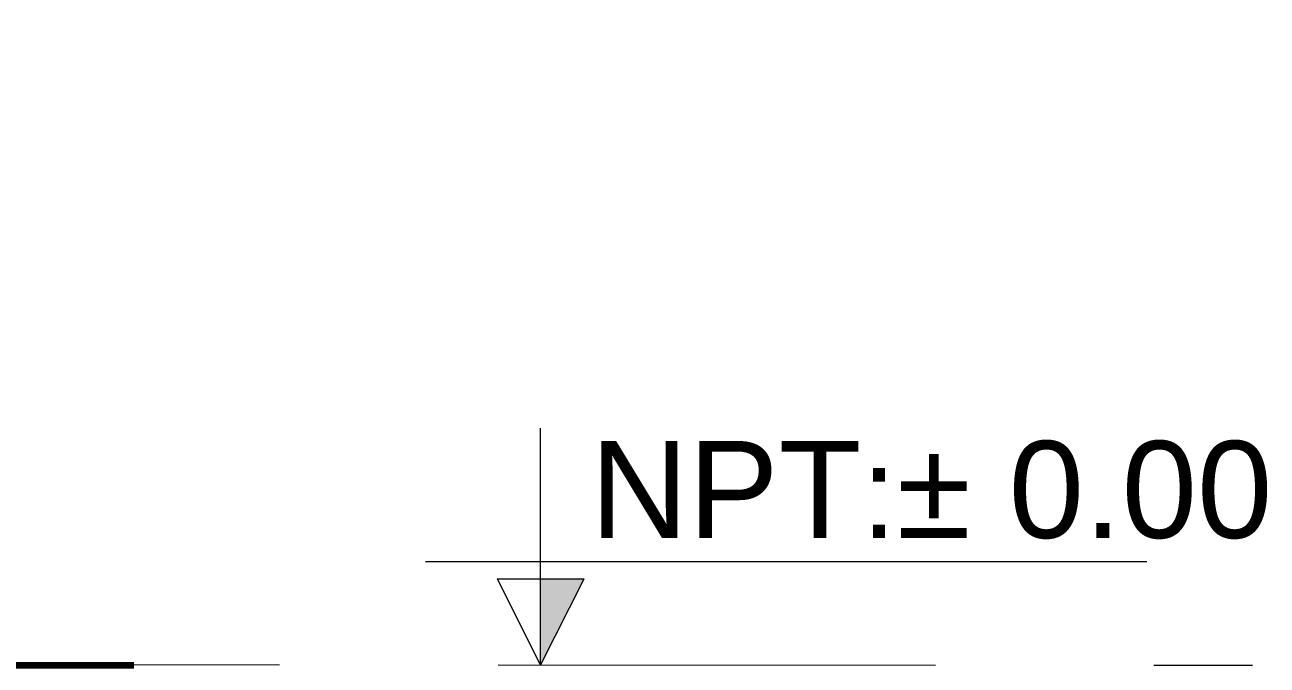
# Model space of a CAD drawing. Header units: inches. Extents: x 140 to 978, y -82 to 38.
# Drawn here: x 655.798 to 657.574, y -44.989 to -44.073 of the extents above; entities that cross this region are included whole.
import ezdxf

# ---------------------------------------------------------------- set-up
doc = ezdxf.new("R2010")
doc.units = ezdxf.units.IN
doc.header["$MEASUREMENT"] = 0
doc.linetypes.add('DASHED2', pattern=[0.375, 0.25, -0.125])
for name, color, linetype, lineweight in [('UNSAAC-PROYECCIONES', 38, 'DASHED2', 0), ('UNSAAC-TEXTOS', 250, 'Continuous', 0), ('UNSAAC-VARIOS', 30, 'Continuous', 0)]:
    doc.layers.add(name, color=color, linetype=linetype, lineweight=lineweight)
doc.styles.get("Standard").update_dxf_attribs({"font": 'arial.ttf'})

# ---------------------------------------------------------------- blocks, each defined once
blk = doc.blocks.new('A$C60F52226')
at = {"layer": 'UNSAAC-TEXTOS'}
h = blk.add_hatch(color=0, dxfattribs=at)
h.dxf.hatch_style = 1
h.paths.add_polyline_path([(0.0622, 0.1232), (0, 0.1232), (0, 0)])
at = {"layer": 'UNSAAC-TEXTOS', "color": 0}
for p, q in [((0, 0), (0, 0.3389)), ((-0.1647, 0.1482), (0.8667, 0.1482)), ((-0.0622, 0.1232), (0.0622, 0.1232))]:
    blk.add_line(p, q, dxfattribs=at)
blk.add_lwpolyline([(-0.0622, 0.1232), (0, 0), (0.0622, 0.1232)], dxfattribs=at)

msp = doc.modelspace()

# ---------------------------------------------------------------- linework, layer by layer
at = {"layer": 'UNSAAC-PROYECCIONES', "ltscale": 2.5}
msp.add_line((616.1625, -44.9716), (657.5531, -44.9885), dxfattribs=at)
at = {"layer": 'UNSAAC-VARIOS', "color": 3, "lineweight": 100}
msp.add_lwpolyline([(652.6965, -43.9385), (652.6965, -44.7885), (653.8965, -44.7885), (653.8965, -44.9885), (655.9543, -44.9885)], dxfattribs=at)

# ---------------------------------------------------------------- block references
at = {"layer": 'UNSAAC-TEXTOS'}
msp.add_blockref('A$C60F52226', (656.5357, -44.9885), dxfattribs=at)

# ---------------------------------------------------------------- texts
at = {"layer": 'UNSAAC-TEXTOS', "insert": (656.6068, -44.668), "char_height": 0.13, "width": 1.05723, "attachment_point": 1}
msp.add_mtext('{\\H1.0667x;NPT\\fArial|b0|i0|c204|p34;\\H0.9375x;:\\fArial|b0|i0|c0|p34;\\H1.0667x;± 0.00}', dxfattribs=at)

doc.saveas('drawing.dxf')
